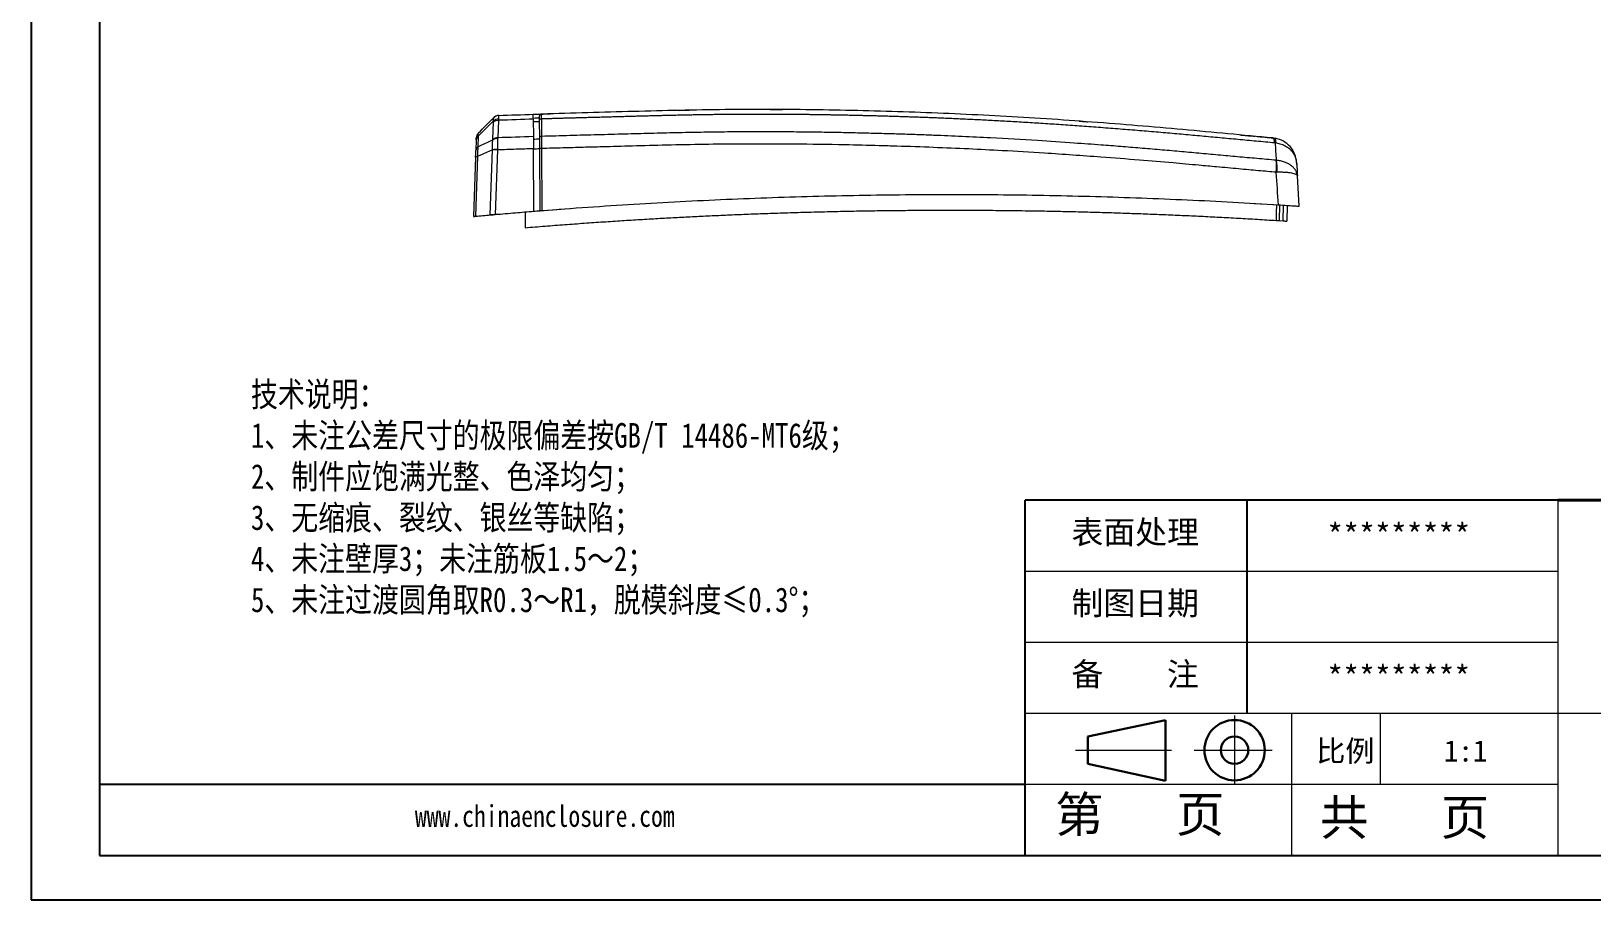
# Model space of a CAD drawing. Header units: inches. Extents: x 2021 to 3023, y 1089 to 1338.
# Drawn here: x 2402 to 2610.7, y 1088.5 to 1204.6 of the extents above; entities that cross this region are included whole.
import ezdxf

# ---------------------------------------------------------------- set-up
doc = ezdxf.new("R2010")
doc.units = ezdxf.units.IN
doc.linetypes.add('CENTER2', pattern=[28.575, 19.05, -3.175, 3.175, -3.175])
doc.layers.add('文字', color=81, linetype='Continuous')
for name, color, linetype, lineweight in [('粗实线', 7, 'Continuous', 30), ('细实线', 3, 'Continuous', 9), ('细点划线', 2, 'CENTER2', 9)]:
    doc.layers.add(name, color=color, linetype=linetype, lineweight=lineweight)
doc.styles.get("Standard").update_dxf_attribs({"font": 'txt', "bigfont": 'gbcbig.shx'})
doc.styles.add('宋体', font='', dxfattribs={"width": 0.8, "height": 3.5})
doc.styles.get('宋体').set_extended_font_data('SimSun')

msp = doc.modelspace()

# ---------------------------------------------------------------- linework, layer by layer
for p, q in [((2402.035, 1337.69), (2402.035, 1088.511)), ((2411.154, 1331.757), (2411.154, 1094.444)), ((2402.035, 1203.872), (2402.035, 1088.511)), ((2606.124, 1141.907), (2534.93, 1141.907)), ((2534.93, 1094.444), (2534.93, 1141.907)), ((2564.595, 1113.429), (2564.595, 1141.907)), ((2534.93, 1103.937), (2411.154, 1103.937)), ((2411.154, 1094.444), (2748.512, 1094.444)), ((2402.035, 1088.511), (2754.445, 1088.511)), ((2402.035, 1088.511), (2565.188, 1088.511))]:
    msp.add_line(p, q)
at = {"color": 7, "linetype": 'Continuous', "lineweight": 15}
for p, q in [((2470.278, 1193.536), (2470.323, 1193.543)), ((2470.323, 1193.543), (2470.289, 1193.54)), ((2470.756, 1193.556), (2471.401, 1193.574)), ((2488.648, 1194.033), (2489.991, 1194.063)), ((2500.809, 1194.157), (2502.497, 1194.149)), ((2463.856, 1192.618), (2461.814, 1190.571)), ((2463.764, 1190.157), (2463.864, 1192.495)), ((2463.926, 1193.11), (2463.836, 1193.018)), ((2464.503, 1192.702), (2464.404, 1190.366)), ((2464.553, 1193.358), (2464.415, 1193.345)), ((2464.549, 1193.359), (2464.545, 1193.355)), ((2469.158, 1192.853), (2469.17, 1190.52)), ((2469.959, 1192.663), (2469.971, 1190.329)), ((2461.529, 1190.079), (2461.481, 1188.682)), ((2461.814, 1190.571), (2461.764, 1189.173)), ((2469.972, 1190.286), (2469.972, 1190.174)), ((2461.45, 1187.798), (2461.172, 1179.853)), ((2461.717, 1187.846), (2461.438, 1179.877)), ((2463.702, 1188.774), (2461.717, 1187.846)), ((2463.399, 1180.055), (2463.701, 1188.738)), ((2463.701, 1188.738), (2463.702, 1188.774)), ((2464.356, 1188.742), (2464.056, 1180.114)), ((2469.222, 1180.551), (2469.179, 1188.898)), ((2469.979, 1188.902), (2470.022, 1180.615)), ((2470.256, 1188.929), (2470.299, 1180.637)), ((2571.166, 1187.148), (2571.24, 1186.652)), ((2571.272, 1185.374), (2571.19, 1185.726)), ((2571.324, 1185.28), (2571.271, 1185.384)), ((2571.572, 1181.223), (2571.324, 1185.28)), ((2565.555, 1181.598), (2568.12, 1181.448)), ((2568.12, 1181.448), (2568.746, 1181.408)), ((2568.152, 1181.444), (2568.152, 1181.446)), ((2568.916, 1179.293), (2568.952, 1181.395)), ((2569.421, 1179.261), (2569.458, 1181.363)), ((2569.958, 1181.331), (2569.921, 1179.228)), ((2461.607, 1179.893), (2461.172, 1179.853)), ((2464.732, 1180.173), (2463.372, 1180.053)), ((2468.072, 1180.457), (2468.072, 1178.35)), ((2470.022, 1180.615), (2474.021, 1180.908)), ((2568.784, 1179.302), (2569.1, 1179.282)), ((2568.916, 1179.293), (2569.421, 1179.261))]:
    msp.add_line(p, q, dxfattribs=at)
at = {"color": 8, "linetype": 'Continuous', "lineweight": 15}
msp.add_line((2464.545, 1193.355), (2464.531, 1193.342), dxfattribs=at)
at = {"color": 7, "linetype": 'Continuous', "lineweight": 15, "flags": 128}
for points in [[(2470.238, 1192.885), (2470.244, 1191.718), (2470.25, 1190.552)], [(2568.298, 1189.685), (2568.278, 1189.832), (2568.253, 1189.964), (2568.224, 1190.077), (2568.192, 1190.172), (2568.157, 1190.248), (2568.119, 1190.303), (2568.079, 1190.339), (2568.036, 1190.353)], [(2568.491, 1187.361), (2568.508, 1187.36), (2568.525, 1187.358)], [(2568.514, 1179.319), (2568.533, 1180.37), (2568.551, 1181.421)]]:
    msp.add_lwpolyline(points, dxfattribs=at)
at = {"color": 7, "linetype": 'Continuous', "lineweight": 15}
for centre, radius, start, end in [((2470.255, 1193.227), 0.299, 91.9701, 180.13804), ((2464.632, 1191.755), 1.161, 96.57006, 131.93701), ((2464.525, 1191.545), 1.157, 91.11729, 124.83608), ((2464.559, 1192.363), 0.979, 91.61388, 134.95094), ((2464.584, 1192.359), 1, 91.99558, 135.01153), ((2470.22, 1192.622), 0.264, 86.10051, 171.12991), ((2462.538, 1190.312), 1, 135.01153, 178), ((2464.378, 1189.138), 1.154, 88.95048, 122.34042), ((2464.427, 1189.21), 1.156, 91.1166, 124.94433), ((2470.232, 1190.288), 0.264, 86.08956, 171.12738), ((2567.362, 1189.93), 1.058, 345.93347, 21.06653), ((2461.668, 1187.352), 0.496, 84.34997, 116.09754), ((2462.127, 1188.637), 0.648, 124.12132, 175.95135), ((2464.081, 1180.541), 8.205, 88.07991, 92.6524), ((2464.302, 1182.512), 6.291, 89.51067, 95.4749), ((2470.195, 1188.141), 0.791, 85.56935, 105.85437), ((2559.572, 1186.485), 8.961, 355.33886, 5.60835), ((2561.018, 1186.096), 7.612, 357.45496, 9.54506)]:
    msp.add_arc(centre, radius, start, end, dxfattribs=at)
for points in [[(2464.549, 1193.359), (2466.096, 1193.412), (2467.642, 1193.462), (2469.189, 1193.509)], [(2461.831, 1191.019), (2462.509, 1191.698), (2463.188, 1192.377), (2463.867, 1193.056)], [(2469.158, 1192.853), (2467.652, 1192.807), (2466.115, 1192.758), (2464.503, 1192.702)], [(2469.96, 1192.507), (2469.694, 1192.499), (2469.427, 1192.491), (2469.16, 1192.483)], [(2469.191, 1193.009), (2469.463, 1193.017), (2469.735, 1193.025), (2470.007, 1193.033)], [(2469.956, 1193.226), (2469.956, 1193.176), (2469.958, 1192.976), (2469.959, 1192.663)], [(2461.764, 1189.173), (2462.43, 1189.487), (2463.095, 1189.8), (2463.761, 1190.113)], [(2463.761, 1190.113), (2463.763, 1190.128), (2463.764, 1190.143), (2463.764, 1190.157)], [(2464.404, 1190.366), (2464.403, 1190.342), (2464.401, 1190.317), (2464.4, 1190.292)], [(2469.17, 1190.52), (2467.581, 1190.472), (2465.993, 1190.421), (2464.404, 1190.366)], [(2469.972, 1190.174), (2469.705, 1190.166), (2469.439, 1190.159), (2469.172, 1190.151)], [(2568.298, 1189.685), (2568.329, 1189.682), (2568.359, 1189.678), (2568.389, 1189.673)], [(2568.525, 1187.358), (2568.48, 1188.13), (2568.435, 1188.901), (2568.389, 1189.673)], [(2464.356, 1188.803), (2464.356, 1188.782), (2464.356, 1188.762), (2464.356, 1188.742)], [(2469.979, 1188.877), (2469.713, 1188.869), (2469.447, 1188.861), (2469.179, 1188.853)], [(2568.623, 1185.758), (2568.583, 1185.758), (2568.543, 1185.757), (2568.504, 1185.757)], [(2568.774, 1181.407), (2568.683, 1182.857), (2568.593, 1184.307), (2568.504, 1185.757)], [(2469.222, 1180.551), (2469.49, 1180.572), (2469.757, 1180.594), (2470.022, 1180.615)]]:
    msp.add_open_spline(points, degree=3, dxfattribs=at)
for points, knots in [([(2469.155, 1193.487), (2469.155, 1193.491), (2469.157, 1193.5), (2469.168, 1193.507), (2469.182, 1193.508), (2469.189, 1193.509)], [0, 0, 0, 0, 0.3344029, 0.66728686, 1, 1, 1, 1]), ([(2469.158, 1192.853), (2469.158, 1192.889), (2469.157, 1192.963), (2469.157, 1193.065), (2469.156, 1193.163), (2469.155, 1193.253), (2469.155, 1193.333), (2469.155, 1193.4), (2469.155, 1193.455), (2469.155, 1193.476), (2469.155, 1193.487)], [0, 0, 0, 0, 0.1066941, 0.2190613, 0.3369796, 0.4602522, 0.5886004, 0.7216585, 0.8589721, 1, 1, 1, 1]), ([(2469.189, 1193.509), (2469.197, 1193.509), (2469.213, 1193.51), (2469.247, 1193.511), (2469.287, 1193.512), (2469.334, 1193.513), (2469.415, 1193.516), (2469.545, 1193.52), (2469.743, 1193.526), (2469.972, 1193.532), (2470.223, 1193.54), (2470.488, 1193.548), (2470.667, 1193.553), (2470.756, 1193.556)], [0, 0, 0, 0, 0.0498908, 0.0993936, 0.1487583, 0.1982369, 0.2480796, 0.3725156, 0.4966675, 0.6224006, 0.7491688, 0.8744287, 1, 1, 1, 1]), ([(2470.29, 1193.541), (2470.265, 1193.539), (2470.216, 1193.534), (2470.163, 1193.517), (2470.138, 1193.502), (2470.134, 1193.499)], [0, 0, 0, 0, 0.45282537, 0.91563808, 1, 1, 1, 1]), ([(2470.238, 1192.885), (2470.238, 1192.92), (2470.238, 1192.991), (2470.238, 1193.089), (2470.239, 1193.181), (2470.239, 1193.265), (2470.24, 1193.34), (2470.241, 1193.405), (2470.242, 1193.458), (2470.244, 1193.501), (2470.244, 1193.517), (2470.245, 1193.526)], [0, 0, 0, 0, 0.1007436, 0.204076, 0.3099981, 0.4185122, 0.5296199, 0.6433217, 0.7596181, 0.8785116, 1, 1, 1, 1]), ([(2568.298, 1189.685), (2567.886, 1189.722), (2567.062, 1189.796), (2565.828, 1189.909), (2564.6, 1190.022), (2563.379, 1190.135), (2562.163, 1190.248), (2560.952, 1190.36), (2559.744, 1190.472), (2558.536, 1190.583), (2557.326, 1190.694), (2556.113, 1190.804), (2554.892, 1190.912), (2553.662, 1191.021), (2552.418, 1191.128), (2551.158, 1191.235), (2549.883, 1191.341), (2548.595, 1191.446), (2547.3, 1191.55), (2546.003, 1191.651), (2544.713, 1191.75), (2543.437, 1191.845), (2542.179, 1191.937), (2540.94, 1192.025), (2539.721, 1192.109), (2538.519, 1192.19), (2537.334, 1192.268), (2536.163, 1192.342), (2535.006, 1192.413), (2533.863, 1192.482), (2532.735, 1192.547), (2531.625, 1192.609), (2530.537, 1192.667), (2529.475, 1192.722), (2528.443, 1192.774), (2527.446, 1192.822), (2526.488, 1192.867), (2525.57, 1192.908), (2524.695, 1192.946), (2523.858, 1192.981), (2523.058, 1193.014), (2522.291, 1193.044), (2521.552, 1193.072), (2520.838, 1193.098), (2520.146, 1193.123), (2519.472, 1193.146), (2518.813, 1193.168), (2518.165, 1193.189), (2517.526, 1193.209), (2516.893, 1193.229), (2516.264, 1193.247), (2515.64, 1193.265), (2515.019, 1193.282), (2514.401, 1193.298), (2513.787, 1193.314), (2513.177, 1193.329), (2512.572, 1193.343), (2511.972, 1193.356), (2511.376, 1193.369), (2510.785, 1193.382), (2510.198, 1193.393), (2509.616, 1193.404), (2509.037, 1193.415), (2508.463, 1193.424), (2507.892, 1193.434), (2507.325, 1193.442), (2506.76, 1193.45), (2506.195, 1193.458), (2505.631, 1193.465), (2505.065, 1193.471), (2504.497, 1193.477), (2503.925, 1193.482), (2503.349, 1193.487), (2502.767, 1193.491), (2502.179, 1193.494), (2501.584, 1193.497), (2500.981, 1193.499), (2500.369, 1193.501), (2499.748, 1193.502), (2499.117, 1193.502), (2498.476, 1193.501), (2497.825, 1193.499), (2497.162, 1193.496), (2496.489, 1193.492), (2495.805, 1193.488), (2495.111, 1193.482), (2494.408, 1193.474), (2493.694, 1193.466), (2492.971, 1193.456), (2492.238, 1193.446), (2491.495, 1193.433), (2490.742, 1193.42), (2489.98, 1193.406), (2489.21, 1193.39), (2488.434, 1193.373), (2487.653, 1193.356), (2486.87, 1193.338), (2486.085, 1193.319), (2485.301, 1193.299), (2484.521, 1193.279), (2483.745, 1193.259), (2482.976, 1193.238), (2482.216, 1193.217), (2481.465, 1193.197), (2480.726, 1193.177), (2479.997, 1193.157), (2479.279, 1193.137), (2478.571, 1193.117), (2477.874, 1193.098), (2477.186, 1193.079), (2476.509, 1193.061), (2475.842, 1193.043), (2475.185, 1193.025), (2474.537, 1193.007), (2473.898, 1192.989), (2473.268, 1192.972), (2472.647, 1192.954), (2472.035, 1192.937), (2471.43, 1192.92), (2470.831, 1192.903), (2470.435, 1192.891), (2470.238, 1192.885)], [0, 0, 0, 0, 0.0128517, 0.0256436, 0.0383517, 0.0509783, 0.0635286, 0.0760165, 0.0884658, 0.1009004, 0.1133441, 0.125821, 0.1383552, 0.1509812, 0.1637404, 0.1766697, 0.1897607, 0.2029739, 0.2162689, 0.2295767, 0.242808, 0.2558779, 0.2687447, 0.2814066, 0.2938637, 0.3061263, 0.318218, 0.3301629, 0.3419741, 0.3536402, 0.3651465, 0.3764743, 0.3875812, 0.3984181, 0.408938, 0.4191001, 0.4288688, 0.4382101, 0.4471105, 0.4556034, 0.4637285, 0.4715239, 0.4790267, 0.4862727, 0.4932966, 0.5001328, 0.5068178, 0.5133875, 0.5198757, 0.5263046, 0.5326846, 0.539025, 0.5453337, 0.5516095, 0.5578462, 0.5640379, 0.5701796, 0.5762721, 0.5823174, 0.5883177, 0.5942749, 0.6001893, 0.6060607, 0.6118889, 0.6176753, 0.623429, 0.6291618, 0.6348851, 0.6406097, 0.6463471, 0.6521087, 0.6579055, 0.6637479, 0.6696455, 0.6756075, 0.6816426, 0.6877586, 0.6939631, 0.700262, 0.7066604, 0.713163, 0.7197741, 0.7264962, 0.7333274, 0.7402648, 0.7473054, 0.7544464, 0.7616856, 0.769024, 0.7764623, 0.7840012, 0.791641, 0.7993784, 0.8071976, 0.81508, 0.8230085, 0.8309663, 0.8389374, 0.8469019, 0.8548372, 0.8627221, 0.8705365, 0.8782617, 0.8858819, 0.8933935, 0.9007975, 0.9080951, 0.915287, 0.9223743, 0.9293579, 0.9362397, 0.9430218, 0.9497062, 0.956295, 0.9627899, 0.9691927, 0.9755064, 0.9817374, 0.9878926, 0.9939783, 1, 1, 1, 1]), ([(2568.036, 1190.353), (2564.052, 1190.713), (2560.037, 1191.099), (2553.984, 1191.644), (2551.962, 1191.819), (2547.912, 1192.154), (2545.884, 1192.314), (2539.794, 1192.769), (2535.723, 1193.037), (2527.569, 1193.485), (2523.486, 1193.665), (2517.356, 1193.874), (2515.311, 1193.933), (2511.221, 1194.032), (2509.175, 1194.072), (2505.08, 1194.131), (2503.031, 1194.15), (2498.932, 1194.162), (2496.883, 1194.156), (2490.735, 1194.095), (2486.642, 1193.994), (2480.517, 1193.828), (2478.479, 1193.771), (2474.4, 1193.659), (2472.362, 1193.603), (2470.323, 1193.543)], [0, 0, 0, 0, 0.125, 0.125, 0.1875, 0.1875, 0.25, 0.25, 0.375, 0.375, 0.5, 0.5, 0.5625, 0.5625, 0.625, 0.625, 0.6875, 0.6875, 0.75, 0.75, 0.875, 0.875, 0.9375, 0.9375, 1, 1, 1, 1]), ([(2463.856, 1192.618), (2463.85, 1192.646), (2463.837, 1192.701), (2463.825, 1192.775), (2463.818, 1192.843), (2463.817, 1192.902), (2463.821, 1192.953), (2463.831, 1192.996), (2463.846, 1193.032), (2463.86, 1193.048), (2463.867, 1193.056)], [0, 0, 0, 0, 0.126351, 0.2527605, 0.3790013, 0.5048476, 0.6300783, 0.7544801, 0.8778504, 1, 1, 1, 1]), ([(2463.864, 1192.495), (2463.865, 1192.517), (2463.865, 1192.561), (2463.859, 1192.599), (2463.856, 1192.618)], [0, 0, 0, 0, 0.4982777, 1, 1, 1, 1]), ([(2463.867, 1193.056), (2463.87, 1193.059), (2463.876, 1193.065), (2463.877, 1193.066), (2463.877, 1193.066)], [0, 0, 0, 0, 0.4997783, 1, 1, 1, 1]), ([(2464.531, 1193.342), (2464.527, 1193.335), (2464.517, 1193.321), (2464.506, 1193.289), (2464.498, 1193.247), (2464.492, 1193.197), (2464.489, 1193.137), (2464.49, 1193.069), (2464.493, 1192.993), (2464.497, 1192.937), (2464.499, 1192.908)], [0, 0, 0, 0, 0.124963, 0.2503674, 0.375998, 0.5016371, 0.6270672, 0.7520744, 0.8764513, 1, 1, 1, 1]), ([(2464.499, 1192.908), (2464.502, 1192.876), (2464.506, 1192.812), (2464.504, 1192.739), (2464.503, 1192.702)], [0, 0, 0, 0, 0.5012275, 1, 1, 1, 1]), ([(2469.957, 1193.015), (2469.957, 1193.009), (2469.957, 1192.997), (2469.958, 1192.969), (2469.958, 1192.936), (2469.958, 1192.894), (2469.958, 1192.836), (2469.959, 1192.753), (2469.959, 1192.641), (2469.96, 1192.552), (2469.96, 1192.507)], [0, 0, 0, 0, 0.1000442, 0.1996143, 0.2990808, 0.3988151, 0.4991858, 0.6660319, 0.8323851, 1, 1, 1, 1]), ([(2542.156, 1192.59), (2542.341, 1192.577), (2542.73, 1192.549), (2543.118, 1192.52), (2543.321, 1192.505)], [0, 0, 0, 0, 0.4768287, 1, 1, 1, 1]), ([(2461.814, 1190.571), (2461.729, 1190.508), (2461.657, 1190.431), (2461.559, 1190.261), (2461.532, 1190.169), (2461.529, 1190.079)], [0, 0, 0, 0, 0.5, 0.5, 1, 1, 1, 1]), ([(2461.529, 1190.079), (2461.532, 1190.165), (2461.535, 1190.234), (2461.538, 1190.325), (2461.539, 1190.347), (2461.539, 1190.347)], [0, 0, 0, 0, 0.5, 0.5, 1, 1, 1, 1]), ([(2461.814, 1190.571), (2461.812, 1190.601), (2461.807, 1190.661), (2461.803, 1190.74), (2461.801, 1190.81), (2461.802, 1190.871), (2461.805, 1190.933), (2461.813, 1190.991), (2461.825, 1191.01), (2461.831, 1191.019)], [0, 0, 0, 0, 0.1189454, 0.2378774, 0.3565114, 0.4747177, 0.5923672, 0.792716, 1, 1, 1, 1]), ([(2463.702, 1188.774), (2463.7, 1188.829), (2463.696, 1188.938), (2463.693, 1189.099), (2463.693, 1189.258), (2463.696, 1189.414), (2463.703, 1189.565), (2463.712, 1189.711), (2463.725, 1189.852), (2463.741, 1189.987), (2463.755, 1190.071), (2463.761, 1190.113)], [0, 0, 0, 0, 0.1104634, 0.221182, 0.3321242, 0.4432504, 0.5545155, 0.6658713, 0.7772685, 0.8886593, 1, 1, 1, 1]), ([(2464.4, 1190.292), (2464.397, 1190.257), (2464.392, 1190.186), (2464.384, 1190.073), (2464.378, 1189.954), (2464.372, 1189.829), (2464.367, 1189.699), (2464.362, 1189.544), (2464.357, 1189.254), (2464.356, 1188.992), (2464.356, 1188.803)], [0, 0, 0, 0, 0.0869874, 0.174669, 0.2628991, 0.3515264, 0.4403952, 0.5293476, 0.6582487, 1, 1, 1, 1]), ([(2469.17, 1190.52), (2469.17, 1190.484), (2469.171, 1190.413), (2469.171, 1190.299), (2469.172, 1190.179), (2469.172, 1190.053), (2469.173, 1189.921), (2469.174, 1189.739), (2469.175, 1189.501), (2469.177, 1189.204), (2469.178, 1189), (2469.179, 1188.898)], [0, 0, 0, 0, 0.0837565, 0.1669333, 0.2498515, 0.3328351, 0.4162076, 0.5002878, 0.6674553, 0.8331621, 1, 1, 1, 1]), ([(2469.971, 1190.329), (2469.972, 1190.146), (2469.974, 1189.925), (2469.976, 1189.439), (2469.977, 1189.172), (2469.979, 1188.902)], [0, 0, 0, 0, 0.5, 0.5, 1, 1, 1, 1]), ([(2469.972, 1190.174), (2469.972, 1190.14), (2469.973, 1190.071), (2469.973, 1189.96), (2469.974, 1189.842), (2469.975, 1189.717), (2469.975, 1189.557), (2469.976, 1189.36), (2469.978, 1189.122), (2469.979, 1188.958), (2469.979, 1188.877)], [0, 0, 0, 0, 0.10064757, 0.20044046, 0.29993381, 0.39968776, 0.50025811, 0.66742797, 0.83314494, 1, 1, 1, 1]), ([(2568.491, 1187.361), (2568.061, 1187.399), (2567.201, 1187.476), (2565.909, 1187.593), (2564.616, 1187.711), (2563.321, 1187.829), (2562.024, 1187.948), (2560.726, 1188.067), (2559.428, 1188.186), (2558.127, 1188.304), (2556.826, 1188.421), (2555.524, 1188.537), (2554.22, 1188.652), (2552.916, 1188.764), (2551.612, 1188.875), (2550.306, 1188.983), (2549, 1189.09), (2547.693, 1189.195), (2546.386, 1189.297), (2544.32, 1189.455), (2541.05, 1189.694), (2536.128, 1190.023), (2529.861, 1190.385), (2524.563, 1190.625), (2520.65, 1190.771), (2518.539, 1190.843), (2516.32, 1190.911), (2513.993, 1190.973), (2511.559, 1191.03), (2509.018, 1191.079), (2506.369, 1191.12), (2503.612, 1191.149), (2500.749, 1191.165), (2497.777, 1191.164), (2494.699, 1191.143), (2491.514, 1191.099), (2488.224, 1191.034), (2484.829, 1190.951), (2481.331, 1190.858), (2477.73, 1190.759), (2474.024, 1190.66), (2471.52, 1190.588), (2470.25, 1190.552)], [0, 0, 0, 0, 0.0133551, 0.026712, 0.0400709, 0.0534308, 0.0667915, 0.0801535, 0.0935167, 0.1068816, 0.1202478, 0.1336147, 0.1469824, 0.1603503, 0.1737163, 0.187081, 0.2004458, 0.2138114, 0.2271756, 0.2405389, 0.2771345, 0.3273173, 0.3910948, 0.4684685, 0.4888055, 0.5102251, 0.5327271, 0.5563116, 0.5809788, 0.6067279, 0.6335594, 0.6614745, 0.6904748, 0.7205621, 0.7517408, 0.7840017, 0.8173314, 0.851726, 0.8871841, 0.9237048, 0.9613074, 1, 1, 1, 1]), ([(2470.25, 1190.552), (2470.25, 1190.516), (2470.25, 1190.444), (2470.25, 1190.328), (2470.25, 1190.206), (2470.25, 1190.077), (2470.25, 1189.944), (2470.251, 1189.805), (2470.251, 1189.663), (2470.252, 1189.519), (2470.253, 1189.372), (2470.254, 1189.225), (2470.255, 1189.077), (2470.256, 1188.978), (2470.256, 1188.929)], [0, 0, 0, 0, 0.0839512, 0.1683352, 0.2529889, 0.3377458, 0.4224383, 0.506899, 0.5909635, 0.6744719, 0.7572705, 0.8392138, 0.9201655, 1, 1, 1, 1]), ([(2568.504, 1185.757), (2568.117, 1185.791), (2567.319, 1185.862), (2566.087, 1185.972), (2564.785, 1186.09), (2563.42, 1186.214), (2561.993, 1186.344), (2560.23, 1186.504), (2557.791, 1186.726), (2554.351, 1187.031), (2549.984, 1187.401), (2544.262, 1187.851), (2538.138, 1188.28), (2532.246, 1188.63), (2527.297, 1188.88), (2522.606, 1189.08), (2518.619, 1189.22), (2514.661, 1189.333), (2510.088, 1189.442), (2505.11, 1189.517), (2500.428, 1189.541), (2496.428, 1189.536), (2491.922, 1189.485), (2487.138, 1189.386), (2482.59, 1189.269), (2478.873, 1189.166), (2475.775, 1189.083), (2473.062, 1189.009), (2471.208, 1188.957), (2470.256, 1188.929)], [0, 0, 0, 0, 0.0120156, 0.0247764, 0.0382325, 0.0523345, 0.0670478, 0.0823448, 0.1067787, 0.1422602, 0.1882843, 0.2409744, 0.3177563, 0.3756825, 0.4209468, 0.4686922, 0.518598, 0.5423201, 0.5890678, 0.6576244, 0.6935521, 0.7313121, 0.7791379, 0.8304347, 0.8767093, 0.9173853, 0.9434956, 0.971005, 1, 1, 1, 1]), ([(2563.649, 1190.756), (2563.877, 1190.735), (2564.409, 1190.686), (2565.081, 1190.623), (2565.525, 1190.583), (2565.666, 1190.57)], [0, 0, 0, 0, 0.3388717, 0.7903109, 1, 1, 1, 1]), ([(2565.942, 1190.544), (2566.071, 1190.532), (2566.628, 1190.481), (2567.183, 1190.43), (2567.609, 1190.392)], [0, 0, 0, 0, 0.2332093, 1, 1, 1, 1]), ([(2567.609, 1190.392), (2567.748, 1190.378), (2567.901, 1190.363), (2568.049, 1190.326), (2568.063, 1190.322)], [0, 0, 0, 0, 0.9069867, 1, 1, 1, 1]), ([(2568.036, 1190.353), (2568.088, 1190.348), (2568.194, 1190.337), (2568.298, 1190.319), (2568.35, 1190.31)], [0, 0, 0, 0, 0.5015747, 1, 1, 1, 1]), ([(2571.214, 1187.08), (2571.19, 1187.468), (2571.103, 1187.847), (2570.807, 1188.562), (2570.599, 1188.895), (2570.086, 1189.476), (2569.78, 1189.723), (2569.104, 1190.106), (2568.732, 1190.24), (2568.35, 1190.31)], [0, 0, 0, 0, 0.25, 0.25, 0.5, 0.5, 0.75, 0.75, 1, 1, 1, 1]), ([(2571.214, 1187.08), (2571.21, 1187.133), (2571.201, 1187.237), (2571.176, 1187.39), (2571.142, 1187.537), (2571.099, 1187.679), (2571.049, 1187.814), (2570.993, 1187.943), (2570.932, 1188.064), (2570.866, 1188.177), (2570.798, 1188.284), (2570.728, 1188.382), (2570.657, 1188.474), (2570.586, 1188.558), (2570.516, 1188.635), (2570.448, 1188.705), (2570.382, 1188.768), (2570.319, 1188.825), (2570.19, 1188.936), (2569.983, 1189.091), (2569.68, 1189.27), (2569.364, 1189.417), (2569.04, 1189.533), (2568.716, 1189.62), (2568.496, 1189.655), (2568.389, 1189.673)], [0, 0, 0, 0, 0.0419038, 0.0829434, 0.1229991, 0.1619589, 0.19972, 0.2361895, 0.2712843, 0.3049313, 0.3370674, 0.367639, 0.3966013, 0.423918, 0.4495601, 0.4735055, 0.4957377, 0.5162455, 0.5350216, 0.6182962, 0.6997417, 0.778942, 0.8555521, 0.9293027, 1, 1, 1, 1]), ([(2461.45, 1187.798), (2461.456, 1187.966), (2461.461, 1188.131), (2461.472, 1188.432), (2461.477, 1188.568), (2461.481, 1188.682)], [0, 0, 0, 0, 0.5, 0.5, 1, 1, 1, 1]), ([(2461.764, 1189.173), (2461.759, 1189.136), (2461.751, 1189.062), (2461.74, 1188.944), (2461.731, 1188.822), (2461.724, 1188.695), (2461.717, 1188.535), (2461.712, 1188.336), (2461.711, 1188.096), (2461.715, 1187.929), (2461.717, 1187.846)], [0, 0, 0, 0, 0.1010341, 0.20131966, 0.30086543, 0.3996841, 0.4977937, 0.66308004, 0.83045921, 1, 1, 1, 1]), ([(2469.179, 1188.898), (2468.408, 1188.874), (2466.8, 1188.826), (2465.193, 1188.771), (2464.356, 1188.742)], [0, 0, 0, 0, 0.4793836, 1, 1, 1, 1]), ([(2571.214, 1187.08), (2571.233, 1186.773), (2571.261, 1186.32), (2571.297, 1185.721), (2571.315, 1185.427), (2571.324, 1185.28)], [0, 0, 0, 0, 0.51131019, 0.75565509, 1, 1, 1, 1]), ([(2571.324, 1185.28), (2571.314, 1185.381), (2571.299, 1185.534), (2571.241, 1185.683), (2571.221, 1185.733)], [0, 0, 0, 0, 0.66001551, 1, 1, 1, 1]), ([(2470.299, 1180.637), (2474.401, 1180.962), (2478.508, 1181.25), (2486.734, 1181.754), (2490.854, 1181.97), (2497.03, 1182.237), (2499.089, 1182.317), (2503.207, 1182.459), (2505.266, 1182.521), (2509.385, 1182.626), (2511.444, 1182.669), (2515.562, 1182.737), (2517.621, 1182.762), (2523.798, 1182.809), (2527.914, 1182.803), (2536.131, 1182.719), (2540.235, 1182.64), (2548.431, 1182.41), (2552.52, 1182.259), (2560.672, 1181.886), (2564.734, 1181.663), (2568.774, 1181.407)], [0, 0, 0, 0, 0.125, 0.125, 0.25, 0.25, 0.3125, 0.3125, 0.375, 0.375, 0.4375, 0.4375, 0.5, 0.5, 0.625, 0.625, 0.75, 0.75, 0.875, 0.875, 1, 1, 1, 1]), ([(2568.774, 1181.407), (2569.168, 1181.382), (2569.538, 1181.358), (2570.227, 1181.313), (2570.529, 1181.293), (2571.039, 1181.259), (2571.235, 1181.246), (2571.505, 1181.228), (2571.572, 1181.223), (2571.572, 1181.223)], [0, 0, 0, 0, 0.25, 0.25, 0.5, 0.5, 0.75, 0.75, 1, 1, 1, 1]), ([(2461.172, 1179.853), (2461.173, 1179.853), (2461.175, 1179.853), (2461.189, 1179.855), (2461.211, 1179.857), (2461.242, 1179.86), (2461.281, 1179.863), (2461.327, 1179.867), (2461.379, 1179.872), (2461.419, 1179.876), (2461.438, 1179.877)], [0, 0, 0, 0, 0.1276532, 0.2556539, 0.3834311, 0.5104156, 0.6360566, 0.7598377, 0.8812894, 1, 1, 1, 1]), ([(2461.438, 1179.877), (2461.765, 1179.908), (2462.092, 1179.937), (2462.419, 1179.967), (2462.745, 1179.997), (2463.072, 1180.026), (2463.399, 1180.055)], [0, 0, 0, 0, 0.0014404485, 0.0014404485, 0.0014404485, 0.0028808983, 0.0028808983, 0.0028808983, 0.0028808983]), ([(2463.399, 1180.055), (2463.421, 1180.057), (2463.467, 1180.061), (2463.545, 1180.069), (2463.632, 1180.077), (2463.728, 1180.085), (2463.832, 1180.094), (2463.942, 1180.104), (2464.017, 1180.11), (2464.056, 1180.114)], [0, 0, 0, 0, 0.12713041, 0.26053665, 0.39976393, 0.54418719, 0.69301512, 0.84530654, 1, 1, 1, 1]), ([(2464.056, 1180.114), (2464.509, 1180.154), (2464.963, 1180.193), (2465.416, 1180.232), (2465.87, 1180.272), (2466.323, 1180.31), (2466.777, 1180.349), (2467.592, 1180.417), (2468.407, 1180.485), (2469.222, 1180.551)], [0, 0, 0, 0, 0.0013691043, 0.0013691043, 0.0013691043, 0.002738208, 0.002738208, 0.002738208, 0.0051983905, 0.0051983905, 0.0051983905, 0.0051983905]), ([(2468.072, 1178.35), (2468.963, 1178.422), (2470.732, 1178.567), (2473.368, 1178.769), (2475.964, 1178.959), (2478.512, 1179.135), (2481.004, 1179.299), (2483.434, 1179.449), (2485.804, 1179.588), (2488.132, 1179.717), (2490.447, 1179.836), (2492.785, 1179.949), (2495.174, 1180.057), (2497.641, 1180.159), (2500.208, 1180.256), (2502.878, 1180.347), (2505.637, 1180.43), (2508.452, 1180.502), (2511.286, 1180.564), (2514.099, 1180.614), (2516.86, 1180.652), (2519.546, 1180.678), (2522.449, 1180.695), (2525.576, 1180.7), (2528.924, 1180.688), (2532.166, 1180.662), (2535.264, 1180.622), (2538.196, 1180.572), (2540.965, 1180.513), (2543.596, 1180.446), (2546.123, 1180.373), (2548.584, 1180.293), (2551.017, 1180.205), (2553.453, 1180.109), (2555.913, 1180.003), (2558.4, 1179.886), (2560.91, 1179.76), (2563.437, 1179.623), (2565.975, 1179.477), (2567.666, 1179.372), (2568.514, 1179.319)], [0, 0, 0, 0, 0.0266319, 0.0528941, 0.0787589, 0.1041233, 0.1289021, 0.1530381, 0.1765299, 0.1995021, 0.2223518, 0.2454457, 0.2690536, 0.2934324, 0.3188534, 0.3454003, 0.3728457, 0.4008952, 0.4291174, 0.457109, 0.4845698, 0.5112673, 0.5370194, 0.571005, 0.6044184, 0.6367892, 0.6676808, 0.6968701, 0.724334, 0.750425, 0.775523, 0.7999611, 0.8241267, 0.8484395, 0.8730639, 0.8980071, 0.9232292, 0.9486722, 0.9742697, 1, 1, 1, 1]), ([(2470.022, 1180.615), (2470.022, 1180.615), (2470.051, 1180.617), (2470.153, 1180.625), (2470.224, 1180.631), (2470.299, 1180.637)], [0, 0, 0, 0, 0.5, 0.5, 1, 1, 1, 1]), ([(2568.514, 1179.319), (2568.535, 1179.318), (2568.578, 1179.315), (2568.64, 1179.311), (2568.7, 1179.307), (2568.755, 1179.304), (2568.813, 1179.3), (2568.867, 1179.296), (2568.908, 1179.294), (2568.913, 1179.294), (2568.916, 1179.293)], [0, 0, 0, 0, 0.0946255, 0.1928809, 0.2940452, 0.3972439, 0.5014874, 0.6605882, 0.8285851, 1, 1, 1, 1]), ([(2569.421, 1179.261), (2569.446, 1179.259), (2569.495, 1179.256), (2569.57, 1179.252), (2569.644, 1179.247), (2569.714, 1179.242), (2569.788, 1179.237), (2569.858, 1179.232), (2569.911, 1179.229), (2569.918, 1179.229), (2569.921, 1179.228)], [0, 0, 0, 0, 0.0928801, 0.1904596, 0.2918859, 0.3960485, 0.5016346, 0.662622, 0.8310835, 1, 1, 1, 1])]:
    msp.add_open_spline(points, degree=3, knots=knots, dxfattribs=at)
at = {"color": 8, "linetype": 'Continuous', "lineweight": 15}
for points, knots in [([(2470.289, 1193.54), (2470.28, 1193.539), (2470.251, 1193.537), (2470.247, 1193.531), (2470.245, 1193.526)], [0, 0, 0, 0, 0.2896698, 1, 1, 1, 1]), ([(2571.221, 1185.733), (2571.209, 1185.769), (2571.171, 1185.882), (2571.039, 1186.111), (2570.811, 1186.399), (2570.465, 1186.694), (2570.061, 1186.939), (2569.589, 1187.138), (2569.078, 1187.285), (2568.707, 1187.334), (2568.525, 1187.358)], [0, 0, 0, 0, 0.0433539, 0.1340724, 0.2856258, 0.4246329, 0.5718803, 0.7105195, 0.8580019, 1, 1, 1, 1]), ([(2571.271, 1185.384), (2571.27, 1185.385), (2571.252, 1185.421), (2571.129, 1185.484), (2570.898, 1185.571), (2570.57, 1185.644), (2570.17, 1185.7), (2569.703, 1185.739), (2569.185, 1185.761), (2568.81, 1185.759), (2568.623, 1185.758)], [0, 0, 0, 0, 0.0024628, 0.1446674, 0.2871402, 0.4295804, 0.5720919, 0.7146537, 0.8573236, 1, 1, 1, 1])]:
    msp.add_open_spline(points, degree=3, knots=knots, dxfattribs=at)
at = {"layer": '粗实线', "color": 7, "lineweight": 40}
msp.add_line((2748.512, 1141.907), (2606.124, 1141.907), dxfattribs=at)
at = {"layer": '粗实线', "color": 7}
for p, q in [((2553.691, 1112.541), (2543.319, 1110.343)), ((2553.691, 1112.541), (2553.691, 1104.412)), ((2543.319, 1110.343), (2543.319, 1106.675)), ((2543.319, 1106.675), (2553.691, 1104.412))]:
    msp.add_line(p, q, dxfattribs=at)
for radius in [4.032, 1.834]:
    msp.add_circle((2562.922, 1108.509), radius, dxfattribs=at)
at = {"layer": '细实线', "color": 7}
for p, q in [((2606.124, 1141.907), (2606.124, 1094.444)), ((2606.124, 1132.414), (2534.93, 1132.414)), ((2606.124, 1122.922), (2534.93, 1122.922)), ((2748.512, 1113.429), (2534.93, 1113.429)), ((2570.527, 1113.429), (2570.527, 1094.444)), ((2582.393, 1113.429), (2582.393, 1103.937)), ((2606.124, 1103.937), (2534.93, 1103.937))]:
    msp.add_line(p, q, dxfattribs=at)
at = {"layer": '细点划线', "color": 7}
for p, q in [((2562.922, 1113.15), (2562.922, 1103.937)), ((2541.666, 1108.509), (2554.486, 1108.509)), ((2557.529, 1108.509), (2567.951, 1108.509))]:
    msp.add_line(p, q, dxfattribs=at)

# ---------------------------------------------------------------- texts
at = {"char_height": 3.12177, "width": 1774.26021, "attachment_point": 1}
for s, insert in [('{\\fSimHei|b0|i0|c134|p49;表面处理}', (2541.121, 1139.213)), ('{\\fSimHei|b0|i0|c134|p49;*********}', (2575.313, 1138.811)), ('{\\fSimHei|b0|i0|c134|p49;制图日期}', (2541.121, 1129.72)), ('{\\fSimHei|b0|i0|c134|p49;备    注}', (2541.121, 1120.228)), ('{\\fSimHei|b0|i0|c134|p49;*********}', (2575.313, 1119.826))]:
    msp.add_mtext(s, dxfattribs=dict(at, insert=insert))
at = {"layer": '文字', "color": 0, "attachment_point": 1, "style": '宋体'}
for s, insert, char_height, width in [('{\\H1.111x;技术说明：\\P1、未注公差尺寸的极限偏差按GB/T 14486-MT6级；\\P2、制件应饱满光整、色泽均匀；\\P3、无缩痕、裂纹、银丝等缺陷；\\P4、未注壁厚3；未注筋板1.5～2；\\P5、未注过渡圆角取R0.3～R1，脱模斜度≤0.3%%D；}', (2431.417, 1157.729), 2.96641, 78.73308), ('www.chinaenclosure.com', (2453.338, 1101.159), 2.90049, 50.95881)]:
    msp.add_mtext(s, dxfattribs=dict(at, insert=insert, char_height=char_height, width=width))
at = {"layer": '细实线', "color": 7, "attachment_point": 1}
for s, insert, char_height, width in [('{\\fSimSun|b0|i0|c134|p54;比例}', (2573.85, 1109.834), 2.84775, 12.50075), ('{\\fSimSun|b0|i0|c134|p54;1:1}', (2590.907, 1109.834), 2.84775, 12.50075), ('{\\fSimSun|b0|i0|c134|p54;第   页}', (2538.924, 1102.305), 4.74625, 35.59691), ('{\\fSimSun|b0|i0|c134|p54; 共   页}', (2571.108, 1101.902), 4.74625, 35.59691)]:
    msp.add_mtext(s, dxfattribs=dict(at, insert=insert, char_height=char_height, width=width))

doc.saveas('drawing.dxf')
